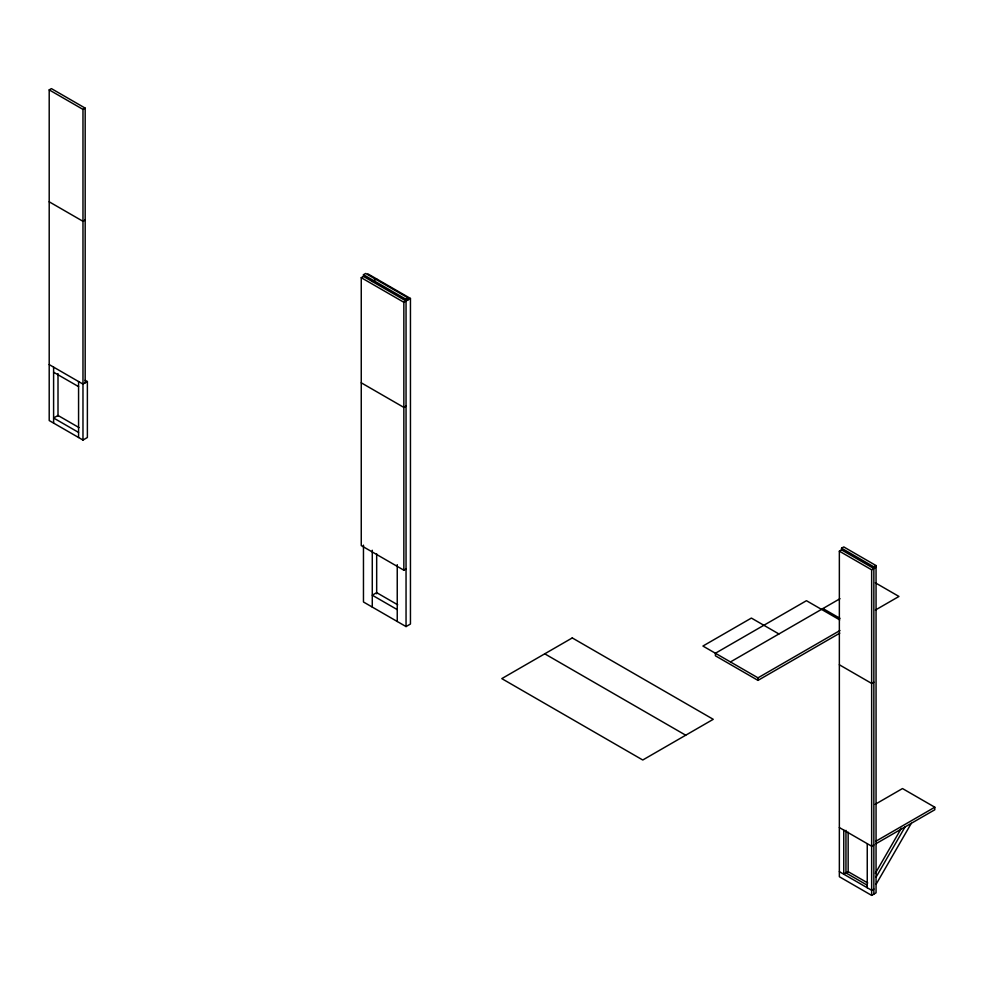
<?xml version="1.0" encoding="UTF-8"?>
<svg xmlns="http://www.w3.org/2000/svg" width="984" height="984" viewBox="0 0 984 984"><rect width="100%" height="100%" fill="white"/><g stroke="black" fill="none" stroke-linecap="round" stroke-linejoin="round"><path stroke-width="1.48" d="M875.379 873.251L901.344 828.294M876.055 877.174L905.071 826.917M876.055 884.358L911.307 823.313M85.177 380.267L87.379 381.546L87.379 437.499L82.976 440.045L49.2 420.549L49.2 89.888L51.402 88.609L85.177 108.117L85.177 382.813M49.2 89.888L82.976 109.384L85.177 108.117M85.177 220.035L82.976 221.302L49.2 201.806M87.379 381.546L82.976 384.092L49.2 364.584M406.048 300.993L363.465 276.406L363.465 274.708L365.667 273.441L408.249 298.029L408.249 299.726M406.048 568.912L403.846 570.191L361.251 545.603L361.251 277.685L363.465 276.406M372.272 281.498L376.675 278.952M363.465 274.708L406.048 299.296L408.249 298.029M361.251 277.685L403.846 302.272L410.451 298.447L410.451 624.028L406.048 626.574L363.465 601.987L363.465 545.161M406.048 406.134L403.846 407.401L361.251 382.813M841.554 549.884L841.554 548.199L843.755 546.919L876.055 565.579L876.055 892.845L871.652 895.391L839.352 876.732L839.352 551.163L841.554 549.884L873.854 568.543M841.554 548.199L873.854 566.846L876.055 565.579M839.352 551.163L871.652 569.81L876.055 567.264M730.448 661.949L839.992 598.702M778.91 633.967L751.382 618.075L702.92 646.045L757.987 677.841L839.93 630.535M875.391 610.055L898.958 596.452L875.366 582.823M839.721 619.895L806.449 600.695L715.405 653.253L715.405 655.799L757.987 680.387L839.795 633.155M873.854 682.158L871.652 683.425L839.352 664.778M875.084 804.383L902.488 788.553L934.8 807.212L934.8 809.758L876.055 843.669M876.055 841.123L934.8 807.212M873.854 844.936L871.652 846.215L839.352 827.556M873.854 889.032L871.652 890.299L839.352 871.652M367.868 273.872L410.451 298.447M822.968 608.53L840.016 618.37M544.742 653.819L685.713 735.208M53.603 372.223L78.572 386.626M397.696 604.791L376.675 592.651L372.272 595.197L397.241 609.613M79.04 427.597L58.007 415.457L53.603 418.003L78.572 432.419M867.74 882.956L848.159 871.652L843.755 874.186L843.755 830.102M845.428 872.611L867.396 885.293M873.854 566.846L873.854 894.112M871.652 569.81L871.652 895.391M867.248 843.669L867.248 887.752M848.159 832.193L848.159 872.131M845.957 830.348L845.957 873.398M757.987 677.841L757.987 680.387M406.048 299.296L406.048 626.574M403.846 302.272L403.846 570.191M397.241 564.656L397.241 621.482M376.675 553.844L376.675 593.77M372.272 550.253L372.272 607.067M82.976 109.384L82.976 440.045M78.572 381.546L78.572 437.499M58.007 373.662L58.007 416.011M53.603 367.13L53.603 423.083M572.27 637.927L501.791 678.616L642.761 760.005L713.252 719.316L572.27 637.927"/></g></svg>
